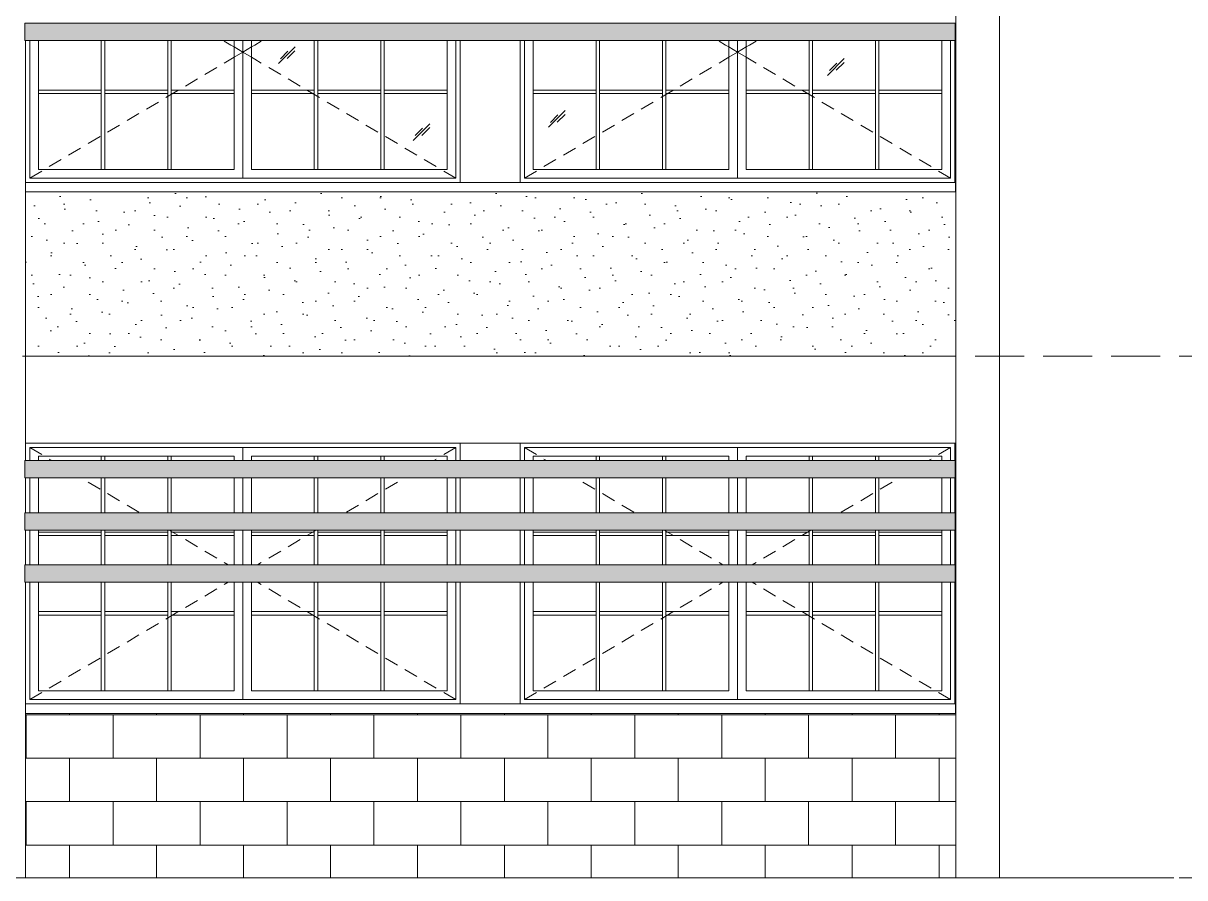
# Model space of a CAD drawing. Header units: millimetres. Extents: x 323482 to 503016, y 8175 to 72038.
# Drawn here: x 469483 to 476163, y 13812 to 18728 of the extents above; entities that cross this region are included whole.
import ezdxf

# ---------------------------------------------------------------- set-up
doc = ezdxf.new("R2010")
doc.units = ezdxf.units.MM
doc.header["$MEASUREMENT"] = 0
doc.linetypes.add('Hidden Line', pattern=[391.222223, 282.222223, -109])
doc.layers.add('2D Drafting - General_Pen_No__101', color=252, linetype='Continuous', lineweight=13)
doc.layers.add('Structural - Bearing_Pen_No__120', color=7, linetype='Continuous', lineweight=13)
for name, color, linetype, lineweight, true_color in [('2D Drafting - General_Pen_No__102', 7, 'Continuous', 13, 0xcccccc), ('Structural - Bearing_Pen_No__102', 7, 'Continuous', 13, 0xcccccc), ('Structural - Bearing_Pen_No__83', 7, 'Continuous', 13, 0xff9955)]:
    doc.layers.add(name, color=color, linetype=linetype, lineweight=lineweight, true_color=true_color)

msp = doc.modelspace()

# ---------------------------------------------------------------- hatches: boundary and pattern name
at = {"layer": '2D Drafting - General_Pen_No__101', "linetype": 'Continuous', "lineweight": 13}
h = msp.add_hatch(dxfattribs=at)
h.set_pattern_fill('RENDER', color=252, style=0, pattern_type=2)
h.set_pattern_definition([(45, (0, 350), (-111.36932, 111.36932), [0, -105, 0, -157.5]), (110, (350, 350), (148.00159, 53.86817), [0, -77, 0, -133])])
h.paths.add_polyline_path([(469496.9, 17757.5), (474846.9, 17757.5), (474846.9, 16812.2), (469496.9, 16812.2)])
h = msp.add_hatch(dxfattribs=at)
h.set_pattern_fill('BLOCK___RUNNING_BOND', color=252, style=0, pattern_type=2)
h.set_pattern_definition([(0, (0, 0), (0, 250), []), (90, (0, 0), (-500, 0), [250, -250]), (90, (250, 250), (-500, 0), [250, -250])])
h.paths.add_polyline_path([(469496.9, 14757.5), (474846.9, 14757.5), (474846.9, 13812.2), (469496.9, 13812.2)])
at = {"layer": '2D Drafting - General_Pen_No__102', "linetype": 'Continuous', "lineweight": 0, "true_color": 0xcccccc}
for points in [[(474842.7, 18628.5), (474842.7, 18728.5), (469492.5, 18728.5), (469492.5, 18628.5)], [(474842.7, 16112.2), (474842.7, 16212.2), (469492.5, 16212.2), (469492.5, 16112.2)], [(474842.7, 15812.2), (474842.7, 15912.2), (469492.5, 15912.2), (469492.5, 15812.2)], [(474842.7, 15612.2), (469492.5, 15612.2), (469492.5, 15512.2), (474842.7, 15512.2)]]:
    msp.add_hatch(color=254, dxfattribs=at).paths.add_polyline_path(points)

# ---------------------------------------------------------------- linework, layer by layer
at = {"layer": 'Structural - Bearing_Pen_No__102', "color": 254, "linetype": 'Continuous', "lineweight": 13, "true_color": 0xcccccc}
for p, q in [((470950.6, 18496), (471047.6, 18593)), ((471001.6, 18525.8), (471046.2, 18570.4)), ((470961.9, 18524.4), (471004.4, 18566.8)), ((474107.9, 18427.9), (474204.9, 18524.9)), ((474119.2, 18456.3), (474161.7, 18498.7)), ((474158.9, 18457.7), (474203.5, 18502.3)), ((472503.8, 18129.9), (472600.8, 18226.9)), ((472515.1, 18158.2), (472557.6, 18200.7)), ((472554.7, 18159.6), (472599.3, 18204.2)), ((471725.3, 18053.7), (471822.3, 18150.6)), ((471736.6, 18082), (471779.1, 18124.4)), ((471776.2, 18083.4), (471820.8, 18128))]:
    msp.add_line(p, q, dxfattribs=at)
at = {"layer": 'Structural - Bearing_Pen_No__120', "color": 7, "linetype": 'Continuous', "lineweight": 13}
for p, q in [((474846.9, 16812.2), (474846.9, 19597.9)), ((475096.9, 16812.2), (475096.9, 19597.9)), ((469492.5, 18728.5), (474842.7, 18728.5)), ((469492.5, 18628.5), (469492.5, 18728.5)), ((474842.7, 18628.5), (474842.7, 18728.5)), ((469492.5, 18628.5), (474842.7, 18628.5)), ((469496.9, 16812.2), (469496.9, 18628.5)), ((469520.8, 18628.5), (469520.8, 17887.2)), ((469570.8, 17887.2), (469570.8, 18628.5)), ((469932.4, 18628.5), (469932.4, 18343.9)), ((469952.4, 18343.9), (469952.4, 18628.5)), ((470314.1, 18628.5), (470314.1, 18343.9)), ((470334.1, 18343.9), (470334.1, 18628.5)), ((470639.5, 18625.1), (470676.9, 18603)), ((470676.9, 18603), (470695.8, 18591.8)), ((470695.8, 18628.5), (470695.8, 17887.2)), ((470695.8, 18591.8), (470745.8, 18562.2)), ((470745.8, 18628.5), (470745.8, 17887.2)), ((470795.8, 18591.8), (470745.8, 18562.2)), ((470795.8, 17887.2), (470795.8, 18628.5)), ((470814.6, 18603), (470795.8, 18591.8)), ((470852, 18625.1), (470814.6, 18603)), ((471157.4, 18628.5), (471157.4, 18343.9)), ((471177.4, 18343.9), (471177.4, 18628.5)), ((471539.1, 18628.5), (471539.1, 18343.9)), ((471559.1, 18343.9), (471559.1, 18628.5)), ((471920.8, 18628.5), (471920.8, 17887.2)), ((471970.8, 17887.2), (471970.8, 18628.5)), ((471995.8, 18628.5), (471995.8, 17812.2)), ((472341.3, 17812.2), (472341.3, 18628.5)), ((472366.3, 17887.2), (472366.3, 18628.5)), ((472416.3, 18628.5), (472416.3, 17887.2)), ((472778, 18343.9), (472778, 18628.5)), ((472798, 18628.5), (472798, 18343.9)), ((473159.7, 18343.9), (473159.7, 18628.5)), ((473179.7, 18628.5), (473179.7, 18343.9)), ((473485.1, 18625.1), (473522.5, 18603)), ((473522.5, 18603), (473541.3, 18591.8)), ((473541.3, 17887.2), (473541.3, 18628.5)), ((473541.3, 18591.8), (473591.3, 18562.2)), ((473591.3, 18628.5), (473591.3, 17887.2)), ((473641.3, 18591.8), (473591.3, 18562.2)), ((473641.3, 18628.5), (473641.3, 17887.2)), ((473660.2, 18603), (473641.3, 18591.8)), ((473697.6, 18625.1), (473660.2, 18603)), ((474003, 18343.9), (474003, 18628.5)), ((474023, 18628.5), (474023, 18343.9)), ((474384.7, 18343.9), (474384.7, 18628.5)), ((474404.7, 18628.5), (474404.7, 18343.9)), ((474766.3, 17887.2), (474766.3, 18628.5)), ((474816.3, 18628.5), (474816.3, 17887.2)), ((474841.3, 18628.5), (474841.3, 17812.2)), ((470639.5, 18499.3), (470676.9, 18521.5)), ((470676.9, 18521.5), (470695.8, 18532.6)), ((470695.8, 18532.6), (470745.8, 18562.2)), ((470795.8, 18532.6), (470745.8, 18562.2)), ((470814.6, 18521.5), (470795.8, 18532.6)), ((470852, 18499.3), (470814.6, 18521.5)), ((473485.1, 18499.3), (473522.5, 18521.5)), ((473522.5, 18521.5), (473541.3, 18532.6)), ((473541.3, 18532.6), (473591.3, 18562.2)), ((473641.3, 18532.6), (473591.3, 18562.2)), ((473660.2, 18521.5), (473641.3, 18532.6)), ((473697.6, 18499.3), (473660.2, 18521.5)), ((470527.6, 18433.1), (470596.5, 18473.9)), ((470963.9, 18433.1), (470895, 18473.9)), ((473373.2, 18433.1), (473442, 18473.9)), ((473809.4, 18433.1), (473740.6, 18473.9)), ((470415.8, 18366.9), (470484.6, 18407.7)), ((471075.8, 18366.9), (471006.9, 18407.7)), ((473261.3, 18366.9), (473330.2, 18407.7)), ((473921.3, 18366.9), (473852.5, 18407.7)), ((469932.4, 18343.9), (469570.8, 18343.9)), ((469570.8, 18323.9), (469932.4, 18323.9)), ((469932.4, 18323.9), (469932.4, 18343.9)), ((469932.4, 18323.9), (469932.4, 17887.2)), ((470314.1, 18343.9), (469952.4, 18343.9)), ((469952.4, 18343.9), (469952.4, 18323.9)), ((469952.4, 17887.2), (469952.4, 18323.9)), ((469952.4, 18323.9), (470314.1, 18323.9)), ((470303.9, 18300.7), (470372.7, 18341.5)), ((470314.1, 18323.9), (470314.1, 18343.9)), ((470314.1, 18323.9), (470314.1, 17887.2)), ((470695.8, 18343.9), (470334.1, 18343.9)), ((470334.1, 18343.9), (470334.1, 18323.9)), ((470334.1, 17887.2), (470334.1, 18323.9)), ((470334.1, 18323.9), (470695.8, 18323.9)), ((471157.4, 18343.9), (470795.8, 18343.9)), ((470795.8, 18323.9), (471157.4, 18323.9)), ((471187.6, 18300.7), (471118.8, 18341.5)), ((471157.4, 18323.9), (471157.4, 18343.9)), ((471157.4, 18323.9), (471157.4, 17887.2)), ((471539.1, 18343.9), (471177.4, 18343.9)), ((471177.4, 18343.9), (471177.4, 18323.9)), ((471177.4, 17887.2), (471177.4, 18323.9)), ((471177.4, 18323.9), (471539.1, 18323.9)), ((471539.1, 18323.9), (471539.1, 18343.9)), ((471539.1, 18323.9), (471539.1, 17887.2)), ((471920.8, 18343.9), (471559.1, 18343.9)), ((471559.1, 18343.9), (471559.1, 18323.9)), ((471559.1, 17887.2), (471559.1, 18323.9)), ((471559.1, 18323.9), (471920.8, 18323.9)), ((472416.3, 18343.9), (472778, 18343.9)), ((472778, 18323.9), (472416.3, 18323.9)), ((472778, 18343.9), (472778, 18323.9)), ((472778, 17887.2), (472778, 18323.9)), ((472798, 18323.9), (472798, 18343.9)), ((472798, 18343.9), (473159.7, 18343.9)), ((472798, 18323.9), (472798, 17887.2)), ((473159.7, 18323.9), (472798, 18323.9)), ((473149.4, 18300.7), (473218.3, 18341.5)), ((473159.7, 18343.9), (473159.7, 18323.9)), ((473159.7, 17887.2), (473159.7, 18323.9)), ((473179.7, 18323.9), (473179.7, 18343.9)), ((473179.7, 18343.9), (473541.3, 18343.9)), ((473179.7, 18323.9), (473179.7, 17887.2)), ((473541.3, 18323.9), (473179.7, 18323.9)), ((473641.3, 18343.9), (474003, 18343.9)), ((474003, 18323.9), (473641.3, 18323.9)), ((474033.2, 18300.7), (473964.3, 18341.5)), ((474003, 18343.9), (474003, 18323.9)), ((474003, 17887.2), (474003, 18323.9)), ((474023, 18323.9), (474023, 18343.9)), ((474023, 18343.9), (474384.7, 18343.9)), ((474023, 18323.9), (474023, 17887.2)), ((474384.7, 18323.9), (474023, 18323.9)), ((474384.7, 18343.9), (474384.7, 18323.9)), ((474384.7, 17887.2), (474384.7, 18323.9)), ((474404.7, 18323.9), (474404.7, 18343.9)), ((474404.7, 18343.9), (474766.3, 18343.9)), ((474404.7, 18323.9), (474404.7, 17887.2)), ((474766.3, 18323.9), (474404.7, 18323.9)), ((470192, 18234.5), (470260.9, 18275.2)), ((471299.5, 18234.5), (471230.7, 18275.2)), ((473037.6, 18234.5), (473106.4, 18275.2)), ((474145.1, 18234.5), (474076.2, 18275.2)), ((470080.1, 18168.3), (470149, 18209)), ((471411.4, 18168.3), (471342.5, 18209)), ((472925.7, 18168.3), (472994.5, 18209)), ((474256.9, 18168.3), (474188.1, 18209)), ((469968.3, 18102.1), (470037.1, 18142.8)), ((471523.3, 18102.1), (471454.4, 18142.8)), ((472813.8, 18102.1), (472882.7, 18142.8)), ((474368.8, 18102.1), (474300, 18142.8)), ((469856.4, 18035.9), (469925.2, 18076.6)), ((471635.1, 18035.9), (471566.3, 18076.6)), ((472701.9, 18035.9), (472770.8, 18076.6)), ((474480.7, 18035.9), (474411.8, 18076.6)), ((469744.5, 17969.7), (469813.4, 18010.4)), ((471747, 17969.7), (471678.2, 18010.4)), ((472590.1, 17969.7), (472658.9, 18010.4)), ((474592.6, 17969.7), (474523.7, 18010.4)), ((469632.6, 17903.4), (469701.5, 17944.2)), ((471858.9, 17903.4), (471790, 17944.2)), ((472478.2, 17903.4), (472547, 17944.2)), ((474704.4, 17903.4), (474635.6, 17944.2)), ((469520.8, 17887.2), (469520.8, 17837.2)), ((469520.8, 17837.2), (469589.6, 17878)), ((469520.8, 17837.2), (470745.8, 17837.2)), ((470695.8, 17887.2), (469570.8, 17887.2)), ((470745.8, 17887.2), (470745.8, 17837.2)), ((470745.8, 17837.2), (471970.8, 17837.2)), ((471920.8, 17887.2), (470795.8, 17887.2)), ((471970.8, 17837.2), (471901.9, 17878)), ((471970.8, 17837.2), (471970.8, 17887.2)), ((472366.3, 17837.2), (472366.3, 17887.2)), ((472366.3, 17837.2), (472435.2, 17878)), ((473591.3, 17837.2), (472366.3, 17837.2)), ((472416.3, 17887.2), (473541.3, 17887.2)), ((473591.3, 17887.2), (473591.3, 17837.2)), ((474816.3, 17837.2), (473591.3, 17837.2)), ((473641.3, 17887.2), (474766.3, 17887.2)), ((474816.3, 17837.2), (474747.5, 17878)), ((474816.3, 17887.2), (474816.3, 17837.2)), ((471995.8, 17812.2), (469496.9, 17812.2)), ((474845.4, 17812.2), (469496.9, 17812.2)), ((469496.9, 17812.2), (469496.9, 17757.5)), ((474841.3, 17812.2), (472341.3, 17812.2)), ((474845.4, 17757.5), (474845.4, 17812.2)), ((469496.9, 17757.5), (474845.4, 17757.5)), ((469496.9, 16212.2), (469496.9, 16812.2)), ((469496.9, 16812.2), (474846.9, 16812.2)), ((474846.9, 13812.2), (474846.9, 16812.2)), ((475096.9, 13812.2), (475096.9, 16812.2)), ((469496.9, 16312.2), (471995.8, 16312.2)), ((469496.9, 16312.2), (474846.9, 16312.2)), ((471995.8, 16312.2), (471995.8, 16212.2)), ((472341.3, 16212.2), (472341.3, 16312.2)), ((472341.3, 16312.2), (474841.3, 16312.2)), ((474841.3, 16312.2), (474841.3, 16212.2)), ((469520.8, 16287.2), (469520.8, 16237.2)), ((470745.8, 16287.2), (469520.8, 16287.2)), ((469520.8, 16287.2), (469589.6, 16246.5)), ((469520.8, 16237.2), (469520.8, 16212.2)), ((469570.8, 16212.2), (469570.8, 16237.2)), ((469570.8, 16237.2), (470695.8, 16237.2)), ((469932.4, 16237.2), (469932.4, 16212.2)), ((469952.4, 16212.2), (469952.4, 16237.2)), ((470314.1, 16237.2), (470314.1, 16212.2)), ((470334.1, 16212.2), (470334.1, 16237.2)), ((470695.8, 16237.2), (470695.8, 16212.2)), ((470745.8, 16287.2), (470745.8, 16237.2)), ((471970.8, 16287.2), (470745.8, 16287.2)), ((470745.8, 16237.2), (470745.8, 16212.2)), ((470795.8, 16212.2), (470795.8, 16237.2)), ((470795.8, 16237.2), (471920.8, 16237.2)), ((471157.4, 16237.2), (471157.4, 16212.2)), ((471177.4, 16212.2), (471177.4, 16237.2)), ((471539.1, 16237.2), (471539.1, 16212.2)), ((471559.1, 16212.2), (471559.1, 16237.2)), ((471970.8, 16287.2), (471901.9, 16246.5)), ((471920.8, 16237.2), (471920.8, 16212.2)), ((471970.8, 16237.2), (471970.8, 16287.2)), ((471970.8, 16212.2), (471970.8, 16237.2)), ((472366.3, 16237.2), (472366.3, 16287.2)), ((472366.3, 16287.2), (473591.3, 16287.2)), ((472366.3, 16287.2), (472435.2, 16246.5)), ((472366.3, 16212.2), (472366.3, 16237.2)), ((472416.3, 16237.2), (472416.3, 16212.2)), ((473541.3, 16237.2), (472416.3, 16237.2)), ((472778, 16212.2), (472778, 16237.2)), ((472798, 16237.2), (472798, 16212.2)), ((473159.7, 16212.2), (473159.7, 16237.2)), ((473179.7, 16237.2), (473179.7, 16212.2)), ((473541.3, 16212.2), (473541.3, 16237.2)), ((473591.3, 16287.2), (473591.3, 16237.2)), ((473591.3, 16287.2), (474816.3, 16287.2)), ((473591.3, 16237.2), (473591.3, 16212.2)), ((473641.3, 16237.2), (473641.3, 16212.2)), ((474766.3, 16237.2), (473641.3, 16237.2)), ((474003, 16212.2), (474003, 16237.2)), ((474023, 16237.2), (474023, 16212.2)), ((474384.7, 16212.2), (474384.7, 16237.2)), ((474404.7, 16237.2), (474404.7, 16212.2)), ((474816.3, 16287.2), (474747.5, 16246.5)), ((474766.3, 16212.2), (474766.3, 16237.2)), ((474816.3, 16287.2), (474816.3, 16237.2)), ((474816.3, 16237.2), (474816.3, 16212.2)), ((469492.5, 16212.2), (474842.7, 16212.2)), ((469492.5, 16112.2), (469492.5, 16212.2)), ((469632.6, 16221), (469647.5, 16212.2)), ((471858.9, 16221), (471844, 16212.2)), ((472478.2, 16221), (472493, 16212.2)), ((474704.4, 16221), (474689.6, 16212.2)), ((474842.7, 16112.2), (474842.7, 16212.2)), ((469492.5, 16112.2), (474842.7, 16112.2)), ((469496.9, 15912.2), (469496.9, 16112.2)), ((469520.8, 16112.2), (469520.8, 15912.2)), ((469570.8, 15912.2), (469570.8, 16112.2)), ((469932.4, 16112.2), (469932.4, 15912.2)), ((469952.4, 15912.2), (469952.4, 16112.2)), ((470314.1, 16112.2), (470314.1, 15912.2)), ((470334.1, 15912.2), (470334.1, 16112.2)), ((470695.8, 16112.2), (470695.8, 15912.2)), ((470745.8, 16112.2), (470745.8, 15912.2)), ((470795.8, 15912.2), (470795.8, 16112.2)), ((471157.4, 16112.2), (471157.4, 15912.2)), ((471177.4, 15912.2), (471177.4, 16112.2)), ((471539.1, 16112.2), (471539.1, 15912.2)), ((471559.1, 15912.2), (471559.1, 16112.2)), ((471920.8, 16112.2), (471920.8, 15912.2)), ((471970.8, 15912.2), (471970.8, 16112.2)), ((471995.8, 16112.2), (471995.8, 15912.2)), ((472341.3, 15912.2), (472341.3, 16112.2)), ((472366.3, 15912.2), (472366.3, 16112.2)), ((472416.3, 16112.2), (472416.3, 15912.2)), ((472778, 15912.2), (472778, 16112.2)), ((472798, 16112.2), (472798, 15912.2)), ((473159.7, 15912.2), (473159.7, 16112.2)), ((473179.7, 16112.2), (473179.7, 15912.2)), ((473541.3, 15912.2), (473541.3, 16112.2)), ((473591.3, 16112.2), (473591.3, 15912.2)), ((473641.3, 16112.2), (473641.3, 15912.2)), ((474003, 15912.2), (474003, 16112.2)), ((474023, 16112.2), (474023, 15912.2)), ((474384.7, 15912.2), (474384.7, 16112.2)), ((474404.7, 16112.2), (474404.7, 15912.2)), ((474766.3, 15912.2), (474766.3, 16112.2)), ((474816.3, 16112.2), (474816.3, 15912.2)), ((474841.3, 16112.2), (474841.3, 15912.2)), ((469856.4, 16088.6), (469925.2, 16047.9)), ((471635.1, 16088.6), (471566.3, 16047.9)), ((472701.9, 16088.6), (472770.8, 16047.9)), ((474480.7, 16088.6), (474411.8, 16047.9)), ((469968.3, 16022.4), (470037.1, 15981.6)), ((471523.3, 16022.4), (471454.4, 15981.6)), ((472813.8, 16022.4), (472882.7, 15981.6)), ((474368.8, 16022.4), (474300, 15981.6)), ((469492.5, 15912.2), (474842.7, 15912.2)), ((469492.5, 15812.2), (469492.5, 15912.2)), ((470080.1, 15956.2), (470149, 15915.4)), ((471411.4, 15956.2), (471342.5, 15915.4)), ((472925.7, 15956.2), (472994.5, 15915.4)), ((474256.9, 15956.2), (474188.1, 15915.4)), ((474842.7, 15812.2), (474842.7, 15912.2)), ((469492.5, 15812.2), (474842.7, 15812.2)), ((469496.9, 15612.2), (469496.9, 15812.2)), ((469520.8, 15812.2), (469520.8, 15612.2)), ((469570.8, 15612.2), (469570.8, 15812.2)), ((469932.4, 15800.6), (469570.8, 15800.6)), ((469570.8, 15780.6), (469932.4, 15780.6)), ((469932.4, 15812.2), (469932.4, 15800.6)), ((469932.4, 15780.6), (469932.4, 15800.6)), ((469932.4, 15780.6), (469932.4, 15612.2)), ((469952.4, 15800.6), (469952.4, 15812.2)), ((470314.1, 15800.6), (469952.4, 15800.6)), ((469952.4, 15800.6), (469952.4, 15780.6)), ((469952.4, 15612.2), (469952.4, 15780.6)), ((469952.4, 15780.6), (470314.1, 15780.6)), ((470314.1, 15812.2), (470314.1, 15800.6)), ((470314.1, 15780.6), (470314.1, 15800.6)), ((470314.1, 15780.6), (470314.1, 15612.2)), ((470323.3, 15812.2), (470372.7, 15783)), ((470334.1, 15800.6), (470334.1, 15812.2)), ((470695.8, 15800.6), (470334.1, 15800.6)), ((470334.1, 15800.6), (470334.1, 15780.6)), ((470334.1, 15612.2), (470334.1, 15780.6)), ((470334.1, 15780.6), (470695.8, 15780.6)), ((470695.8, 15812.2), (470695.8, 15612.2)), ((470745.8, 15812.2), (470745.8, 15612.2)), ((470795.8, 15612.2), (470795.8, 15812.2)), ((471157.4, 15800.6), (470795.8, 15800.6)), ((470795.8, 15780.6), (471157.4, 15780.6)), ((471168.2, 15812.2), (471118.8, 15783)), ((471157.4, 15812.2), (471157.4, 15800.6)), ((471157.4, 15780.6), (471157.4, 15800.6)), ((471157.4, 15780.6), (471157.4, 15612.2)), ((471177.4, 15800.6), (471177.4, 15812.2)), ((471539.1, 15800.6), (471177.4, 15800.6)), ((471177.4, 15800.6), (471177.4, 15780.6)), ((471177.4, 15612.2), (471177.4, 15780.6)), ((471177.4, 15780.6), (471539.1, 15780.6)), ((471539.1, 15812.2), (471539.1, 15800.6)), ((471539.1, 15780.6), (471539.1, 15800.6)), ((471539.1, 15780.6), (471539.1, 15612.2)), ((471559.1, 15800.6), (471559.1, 15812.2)), ((471920.8, 15800.6), (471559.1, 15800.6)), ((471559.1, 15800.6), (471559.1, 15780.6)), ((471559.1, 15612.2), (471559.1, 15780.6)), ((471559.1, 15780.6), (471920.8, 15780.6)), ((471920.8, 15812.2), (471920.8, 15612.2)), ((471970.8, 15612.2), (471970.8, 15812.2)), ((471995.8, 15812.2), (471995.8, 15612.2)), ((472341.3, 15612.2), (472341.3, 15812.2)), ((472366.3, 15612.2), (472366.3, 15812.2)), ((472416.3, 15812.2), (472416.3, 15612.2)), ((472416.3, 15800.6), (472778, 15800.6)), ((472778, 15780.6), (472416.3, 15780.6)), ((472778, 15800.6), (472778, 15812.2)), ((472778, 15800.6), (472778, 15780.6)), ((472778, 15612.2), (472778, 15780.6)), ((472798, 15812.2), (472798, 15800.6)), ((472798, 15780.6), (472798, 15800.6)), ((472798, 15800.6), (473159.7, 15800.6)), ((472798, 15780.6), (472798, 15612.2)), ((473159.7, 15780.6), (472798, 15780.6)), ((473159.7, 15800.6), (473159.7, 15812.2)), ((473159.7, 15800.6), (473159.7, 15780.6)), ((473159.7, 15612.2), (473159.7, 15780.6)), ((473168.9, 15812.2), (473218.3, 15783)), ((473179.7, 15812.2), (473179.7, 15800.6)), ((473179.7, 15780.6), (473179.7, 15800.6)), ((473179.7, 15800.6), (473541.3, 15800.6)), ((473179.7, 15780.6), (473179.7, 15612.2)), ((473541.3, 15780.6), (473179.7, 15780.6)), ((473541.3, 15612.2), (473541.3, 15812.2)), ((473591.3, 15812.2), (473591.3, 15612.2)), ((473641.3, 15812.2), (473641.3, 15612.2)), ((473641.3, 15800.6), (474003, 15800.6)), ((474003, 15780.6), (473641.3, 15780.6)), ((474013.7, 15812.2), (473964.3, 15783)), ((474003, 15800.6), (474003, 15812.2)), ((474003, 15800.6), (474003, 15780.6)), ((474003, 15612.2), (474003, 15780.6)), ((474023, 15812.2), (474023, 15800.6)), ((474023, 15780.6), (474023, 15800.6)), ((474023, 15800.6), (474384.7, 15800.6)), ((474023, 15780.6), (474023, 15612.2)), ((474384.7, 15780.6), (474023, 15780.6)), ((474384.7, 15800.6), (474384.7, 15812.2)), ((474384.7, 15800.6), (474384.7, 15780.6)), ((474384.7, 15612.2), (474384.7, 15780.6)), ((474404.7, 15812.2), (474404.7, 15800.6)), ((474404.7, 15780.6), (474404.7, 15800.6)), ((474404.7, 15800.6), (474766.3, 15800.6)), ((474404.7, 15780.6), (474404.7, 15612.2)), ((474766.3, 15780.6), (474404.7, 15780.6)), ((474766.3, 15612.2), (474766.3, 15812.2)), ((474816.3, 15812.2), (474816.3, 15612.2)), ((474841.3, 15812.2), (474841.3, 15612.2)), ((470415.8, 15757.5), (470484.6, 15716.8)), ((471075.8, 15757.5), (471006.9, 15716.8)), ((473261.3, 15757.5), (473330.2, 15716.8)), ((473921.3, 15757.5), (473852.5, 15716.8)), ((470527.6, 15691.3), (470596.5, 15650.6)), ((470963.9, 15691.3), (470895, 15650.6)), ((473373.2, 15691.3), (473442, 15650.6)), ((473809.4, 15691.3), (473740.6, 15650.6)), ((469492.5, 15612.2), (474842.7, 15612.2)), ((469492.5, 15512.2), (469492.5, 15612.2)), ((470639.5, 15625.1), (470661.3, 15612.2)), ((470852, 15625.1), (470830.2, 15612.2)), ((473485.1, 15625.1), (473506.8, 15612.2)), ((473697.6, 15625.1), (473675.8, 15612.2)), ((474842.7, 15512.2), (474842.7, 15612.2)), ((469492.5, 15512.2), (474842.7, 15512.2)), ((469496.9, 13812.2), (469496.9, 15512.2)), ((469520.8, 15512.2), (469520.8, 14887.2)), ((469570.8, 14887.2), (469570.8, 15512.2)), ((469932.4, 15512.2), (469932.4, 15343.9)), ((469952.4, 15343.9), (469952.4, 15512.2)), ((470314.1, 15512.2), (470314.1, 15343.9)), ((470334.1, 15343.9), (470334.1, 15512.2)), ((470639.5, 15499.3), (470661.3, 15512.2)), ((470695.8, 15512.2), (470695.8, 14887.2)), ((470745.8, 15512.2), (470745.8, 14887.2)), ((470795.8, 14887.2), (470795.8, 15512.2)), ((470852, 15499.3), (470830.2, 15512.2)), ((471157.4, 15512.2), (471157.4, 15343.9)), ((471177.4, 15343.9), (471177.4, 15512.2)), ((471539.1, 15512.2), (471539.1, 15343.9)), ((471559.1, 15343.9), (471559.1, 15512.2)), ((471920.8, 15512.2), (471920.8, 14887.2)), ((471970.8, 14887.2), (471970.8, 15512.2)), ((471995.8, 15512.2), (471995.8, 14812.2)), ((472341.3, 14812.2), (472341.3, 15512.2)), ((472366.3, 14887.2), (472366.3, 15512.2)), ((472416.3, 15512.2), (472416.3, 14887.2)), ((472778, 15343.9), (472778, 15512.2)), ((472798, 15512.2), (472798, 15343.9)), ((473159.7, 15343.9), (473159.7, 15512.2)), ((473179.7, 15512.2), (473179.7, 15343.9)), ((473485.1, 15499.3), (473506.8, 15512.2)), ((473541.3, 14887.2), (473541.3, 15512.2)), ((473591.3, 15512.2), (473591.3, 14887.2)), ((473641.3, 15512.2), (473641.3, 14887.2)), ((473697.6, 15499.3), (473675.8, 15512.2)), ((474003, 15343.9), (474003, 15512.2)), ((474023, 15512.2), (474023, 15343.9)), ((474384.7, 15343.9), (474384.7, 15512.2)), ((474404.7, 15512.2), (474404.7, 15343.9)), ((474766.3, 14887.2), (474766.3, 15512.2)), ((474816.3, 15512.2), (474816.3, 14887.2)), ((474841.3, 15512.2), (474841.3, 14812.2)), ((470527.6, 15433.1), (470596.5, 15473.9)), ((470963.9, 15433.1), (470895, 15473.9)), ((473373.2, 15433.1), (473442, 15473.9)), ((473809.4, 15433.1), (473740.6, 15473.9)), ((470415.8, 15366.9), (470484.6, 15407.7)), ((471075.8, 15366.9), (471006.9, 15407.7)), ((473261.3, 15366.9), (473330.2, 15407.7)), ((473921.3, 15366.9), (473852.5, 15407.7)), ((469932.4, 15343.9), (469570.8, 15343.9)), ((469570.8, 15323.9), (469932.4, 15323.9)), ((469932.4, 15323.9), (469932.4, 15343.9)), ((469932.4, 15323.9), (469932.4, 14887.2)), ((470314.1, 15343.9), (469952.4, 15343.9)), ((469952.4, 15343.9), (469952.4, 15323.9)), ((469952.4, 14887.2), (469952.4, 15323.9)), ((469952.4, 15323.9), (470314.1, 15323.9)), ((470303.9, 15300.7), (470372.7, 15341.5)), ((470314.1, 15323.9), (470314.1, 15343.9)), ((470314.1, 15323.9), (470314.1, 14887.2)), ((470695.8, 15343.9), (470334.1, 15343.9)), ((470334.1, 15343.9), (470334.1, 15323.9)), ((470334.1, 14887.2), (470334.1, 15323.9)), ((470334.1, 15323.9), (470695.8, 15323.9)), ((471157.4, 15343.9), (470795.8, 15343.9)), ((470795.8, 15323.9), (471157.4, 15323.9)), ((471187.6, 15300.7), (471118.8, 15341.5)), ((471157.4, 15323.9), (471157.4, 15343.9)), ((471157.4, 15323.9), (471157.4, 14887.2)), ((471539.1, 15343.9), (471177.4, 15343.9)), ((471177.4, 15343.9), (471177.4, 15323.9)), ((471177.4, 14887.2), (471177.4, 15323.9)), ((471177.4, 15323.9), (471539.1, 15323.9)), ((471539.1, 15323.9), (471539.1, 15343.9)), ((471539.1, 15323.9), (471539.1, 14887.2)), ((471920.8, 15343.9), (471559.1, 15343.9)), ((471559.1, 15343.9), (471559.1, 15323.9)), ((471559.1, 14887.2), (471559.1, 15323.9)), ((471559.1, 15323.9), (471920.8, 15323.9)), ((472416.3, 15343.9), (472778, 15343.9)), ((472778, 15323.9), (472416.3, 15323.9)), ((472778, 15343.9), (472778, 15323.9)), ((472778, 14887.2), (472778, 15323.9)), ((472798, 15323.9), (472798, 15343.9)), ((472798, 15343.9), (473159.7, 15343.9)), ((472798, 15323.9), (472798, 14887.2)), ((473159.7, 15323.9), (472798, 15323.9)), ((473149.4, 15300.7), (473218.3, 15341.5)), ((473159.7, 15343.9), (473159.7, 15323.9)), ((473159.7, 14887.2), (473159.7, 15323.9)), ((473179.7, 15323.9), (473179.7, 15343.9)), ((473179.7, 15343.9), (473541.3, 15343.9)), ((473179.7, 15323.9), (473179.7, 14887.2)), ((473541.3, 15323.9), (473179.7, 15323.9)), ((473641.3, 15343.9), (474003, 15343.9)), ((474003, 15323.9), (473641.3, 15323.9)), ((474033.2, 15300.7), (473964.3, 15341.5)), ((474003, 15343.9), (474003, 15323.9)), ((474003, 14887.2), (474003, 15323.9)), ((474023, 15323.9), (474023, 15343.9)), ((474023, 15343.9), (474384.7, 15343.9)), ((474023, 15323.9), (474023, 14887.2)), ((474384.7, 15323.9), (474023, 15323.9)), ((474384.7, 15343.9), (474384.7, 15323.9)), ((474384.7, 14887.2), (474384.7, 15323.9)), ((474404.7, 15323.9), (474404.7, 15343.9)), ((474404.7, 15343.9), (474766.3, 15343.9)), ((474404.7, 15323.9), (474404.7, 14887.2)), ((474766.3, 15323.9), (474404.7, 15323.9)), ((470192, 15234.5), (470260.9, 15275.2)), ((471299.5, 15234.5), (471230.7, 15275.2)), ((473037.6, 15234.5), (473106.4, 15275.2)), ((474145.1, 15234.5), (474076.2, 15275.2)), ((470080.1, 15168.3), (470149, 15209)), ((471411.4, 15168.3), (471342.5, 15209)), ((472925.7, 15168.3), (472994.5, 15209)), ((474256.9, 15168.3), (474188.1, 15209)), ((469968.3, 15102.1), (470037.1, 15142.8)), ((471523.3, 15102.1), (471454.4, 15142.8)), ((472813.8, 15102.1), (472882.7, 15142.8)), ((474368.8, 15102.1), (474300, 15142.8)), ((469856.4, 15035.9), (469925.2, 15076.6)), ((471635.1, 15035.9), (471566.3, 15076.6)), ((472701.9, 15035.9), (472770.8, 15076.6)), ((474480.7, 15035.9), (474411.8, 15076.6)), ((469744.5, 14969.7), (469813.4, 15010.4)), ((471747, 14969.7), (471678.2, 15010.4)), ((472590.1, 14969.7), (472658.9, 15010.4)), ((474592.6, 14969.7), (474523.7, 15010.4)), ((469632.6, 14903.4), (469701.5, 14944.2)), ((471858.9, 14903.4), (471790, 14944.2)), ((472478.2, 14903.4), (472547, 14944.2)), ((474704.4, 14903.4), (474635.6, 14944.2)), ((469520.8, 14887.2), (469520.8, 14837.2)), ((469520.8, 14837.2), (469589.6, 14878)), ((469520.8, 14837.2), (470745.8, 14837.2)), ((470695.8, 14887.2), (469570.8, 14887.2)), ((470745.8, 14887.2), (470745.8, 14837.2)), ((470745.8, 14837.2), (471970.8, 14837.2)), ((471920.8, 14887.2), (470795.8, 14887.2)), ((471970.8, 14837.2), (471901.9, 14878)), ((471970.8, 14837.2), (471970.8, 14887.2)), ((472366.3, 14837.2), (472366.3, 14887.2)), ((472366.3, 14837.2), (472435.2, 14878)), ((473591.3, 14837.2), (472366.3, 14837.2)), ((472416.3, 14887.2), (473541.3, 14887.2)), ((473591.3, 14887.2), (473591.3, 14837.2)), ((474816.3, 14837.2), (473591.3, 14837.2)), ((473641.3, 14887.2), (474766.3, 14887.2)), ((474816.3, 14837.2), (474747.5, 14878)), ((474816.3, 14887.2), (474816.3, 14837.2)), ((471995.8, 14812.2), (469496.9, 14812.2)), ((474845.4, 14812.2), (469496.9, 14812.2)), ((469496.9, 14812.2), (469496.9, 14757.5)), ((474841.3, 14812.2), (472341.3, 14812.2)), ((474845.4, 14757.5), (474845.4, 14812.2)), ((469496.9, 14757.5), (474845.4, 14757.5)), ((447788, 13812.2), (476100.6, 13812.2)), ((469246.9, 13812.2), (469496.9, 13812.2)), ((469496.9, 13812.2), (474846.9, 13812.2)), ((474846.9, 13812.2), (475096.9, 13812.2))]:
    msp.add_line(p, q, dxfattribs=at)
at = {"layer": 'Structural - Bearing_Pen_No__83', "color": 21, "linetype": 'Hidden Line', "lineweight": 13, "true_color": 0xff9955}
for p, q in [((503016, 16812.2), (447887.3, 16812.2)), ((503016, 13812.2), (447887.3, 13812.2))]:
    msp.add_line(p, q, dxfattribs=at)

doc.saveas('drawing.dxf')
